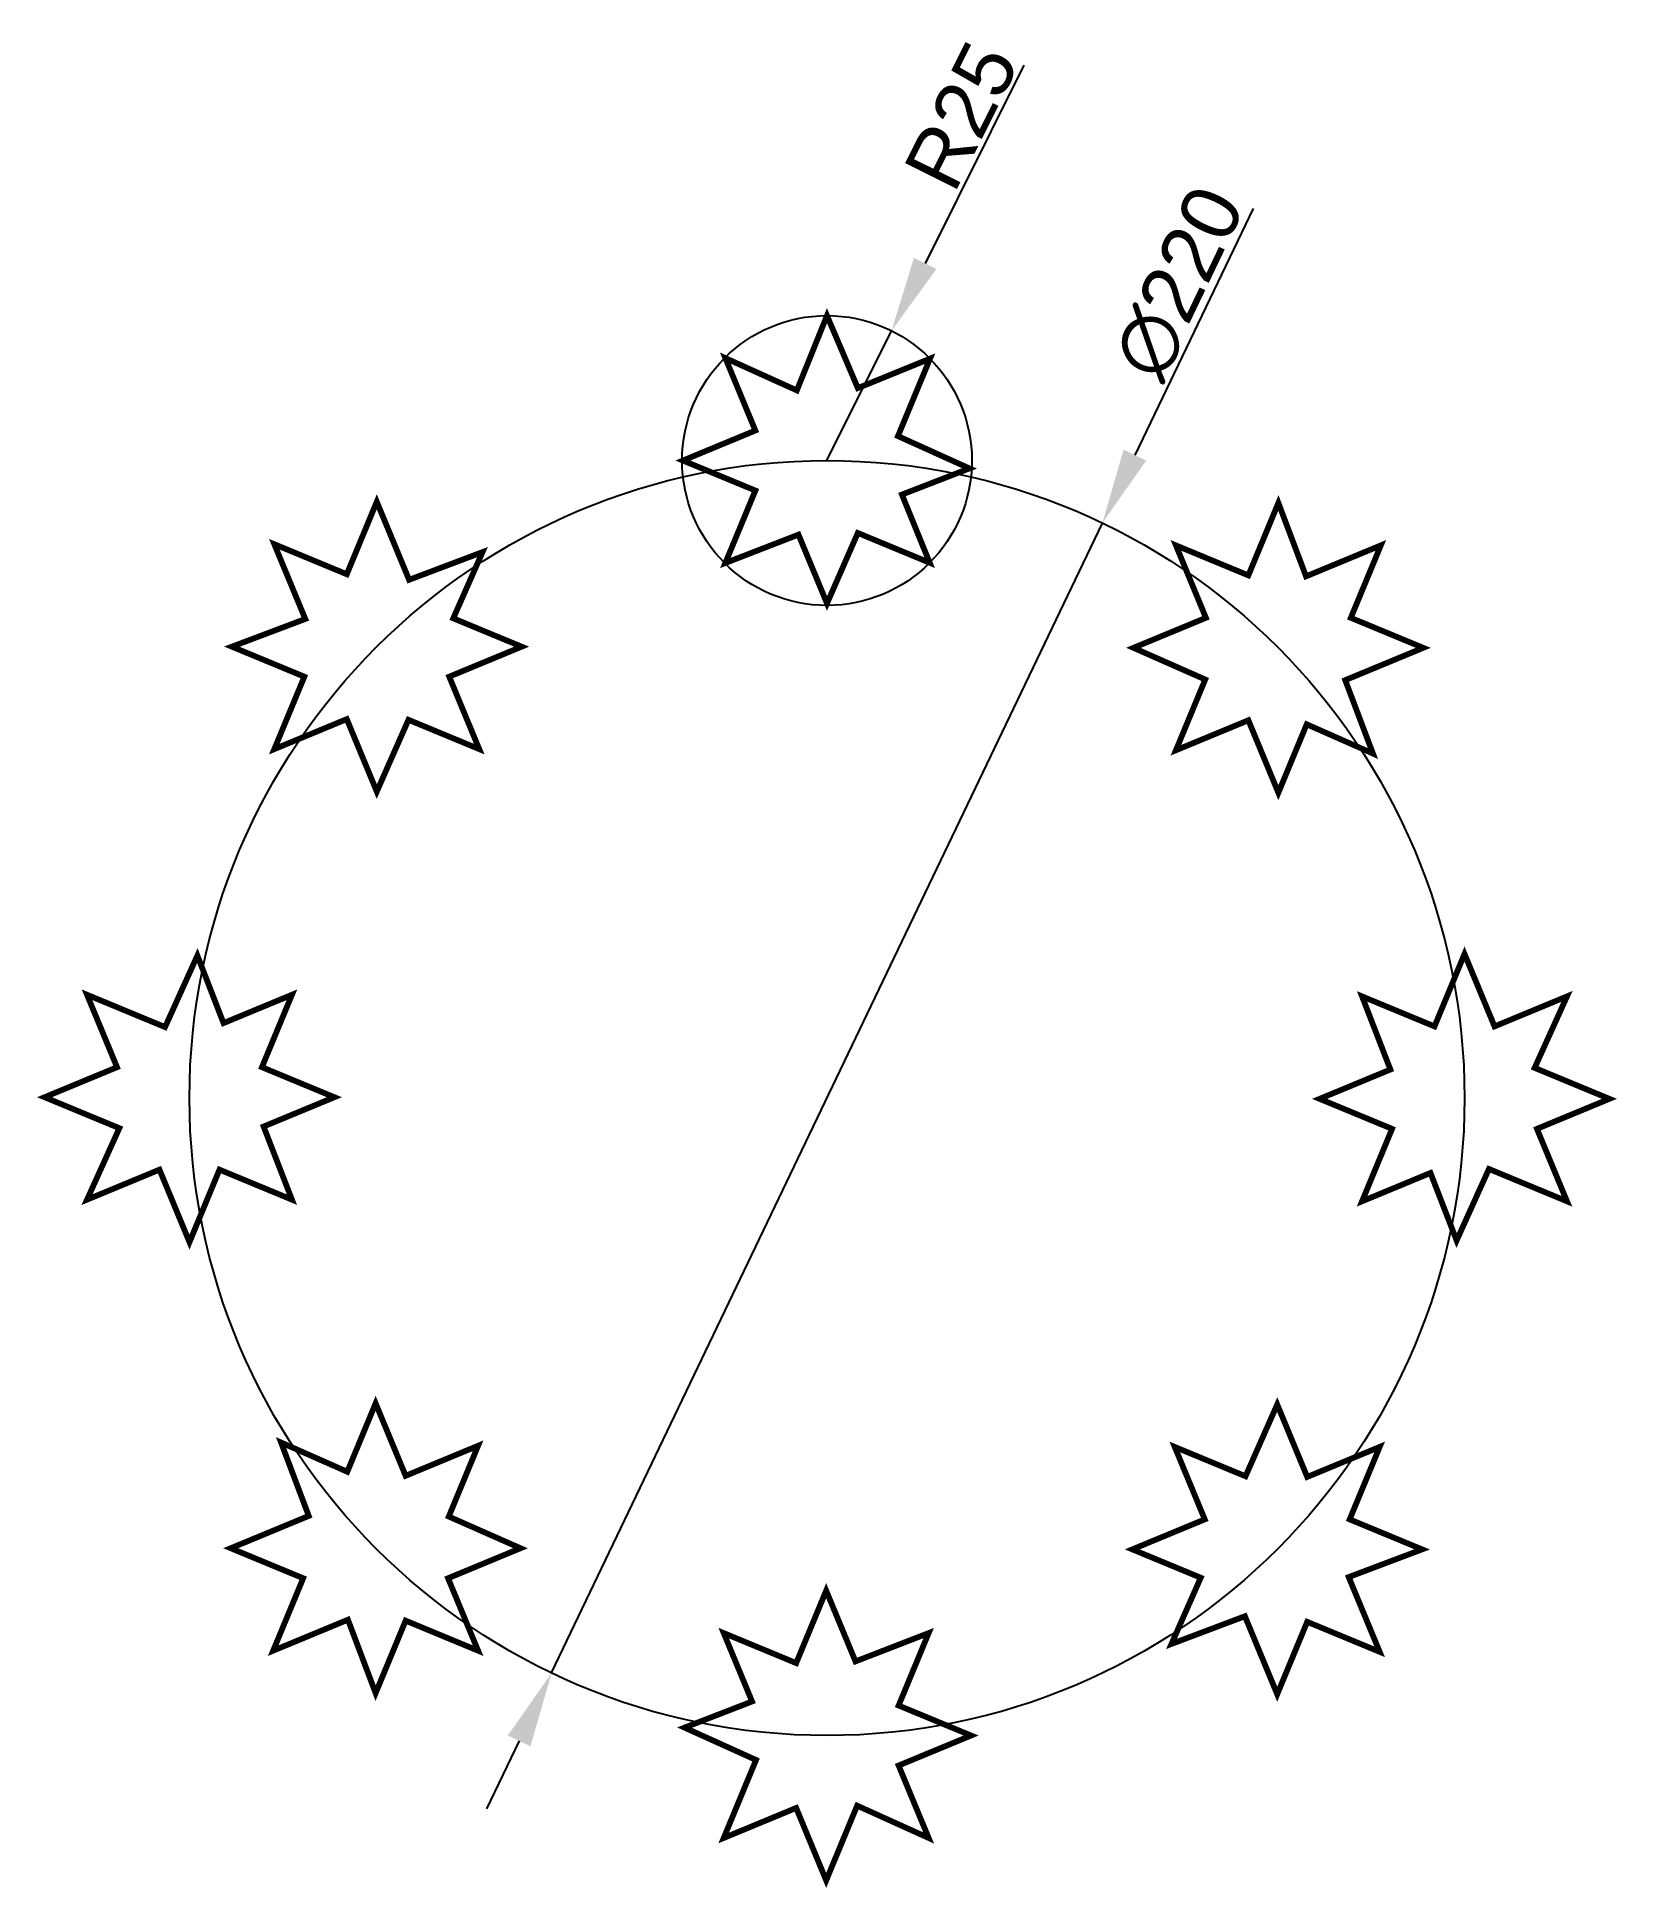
# Model space of a CAD drawing. Header units: millimetres. Extents: x 2761 to 3034, y 1328 to 1648.
import ezdxf

# ---------------------------------------------------------------- set-up
doc = ezdxf.new("R2010")
doc.units = ezdxf.units.MM
doc.layers.add('cotas', color=252, linetype='Continuous')
doc.styles.get("Standard").update_dxf_attribs({"font": 'arial.ttf'})
doc.dimstyles.new('ISO-25', dxfattribs={"dimtxt": 10, "dimasz": 13, "dimexe": 1.25, "dimexo": 0.625, "dimtad": 1, "dimtxsty": 'Standard', "dimcen": 2.5, "dimadec": 0, "dimazin": 0, "dimtfac": 1, "dimtmove": 0, "dimatfit": 3, "dimfxl": 1, "dimarcsym": 0})

# ---------------------------------------------------------------- blocks, each defined once
blk = doc.blocks.new('*U1')
blk.add_lwpolyline([(0.28, 25), (-5.06, 12.1), (-17.4, 17.68), (-12.22, 5.18), (-24.72, 0), (-12.22, -5.18), (-17.4, -17.68), (-4.78, -12.79), (0.28, -25), (5.46, -12.5), (17.96, -17.68), (13.07, -5.87), (24.72, -1.36), (12.38, 4.22), (17.96, 17.68), (5.46, 12.5), (0.28, 25)])
blk = doc.blocks.new('*U2')
at = {"color": 0, "linetype": 'ByBlock', "lineweight": -2, "transparency": 16777216}
blk.add_blockref('*U1', (2897.2, 1574.47), dxfattribs=at)
for p, rotation in [((2819.46, 1542.15), 44.99999999999996), ((2975.02, 1542.35), 315), ((2787.34, 1464.33), 89.99999999999997), ((3007.34, 1464.61), 270), ((2819.66, 1386.59), 135), ((2975.22, 1386.79), 225), ((2897.48, 1354.47), 180)]:
    blk.add_blockref('*U1', p, dxfattribs=dict(at, rotation=rotation))
blk = doc.blocks.new('*D6')
at = {"layer": 'cotas', "color": 0, "lineweight": -2, "transparency": 16777216}
for p, q in [((2970.85, 1617.97), (2950.46, 1575.41)), ((2849.83, 1365.26), (2944.85, 1563.68)), ((2844.22, 1353.53), (2838.6, 1341.81))]:
    blk.add_line(p, q, dxfattribs=at)
at = {"layer": 'cotas', "color": 0, "transparency": 16777216}
for points in [[(2948.51, 1576.34), (2952.42, 1574.47), (2944.85, 1563.68)], [(2842.26, 1354.47), (2846.17, 1352.6), (2849.83, 1365.26)]]:
    blk.add_solid(points, dxfattribs=at)
at = {"layer": 'Defpoints', "color": 0, "transparency": 16777216}
for p in [(2944.85, 1563.68), (2849.83, 1365.26)]:
    blk.add_point(p, dxfattribs=at)
at = {"layer": 'cotas', "color": 0, "transparency": 16777216, "insert": (2958.04, 1605.14), "char_height": 10, "attachment_point": 5, "rotation": 64.4121}
blk.add_mtext('∅220', dxfattribs=at)
blk = doc.blocks.new('*D7')
at = {"layer": 'cotas', "color": 0, "lineweight": -2, "transparency": 16777216}
for p, q in [((2931.31, 1642.7), (2914.28, 1608.49)), ((2897.34, 1574.47), (2908.48, 1596.85))]:
    blk.add_line(p, q, dxfattribs=at)
at = {"layer": 'cotas', "color": 0, "transparency": 16777216}
blk.add_solid([(2912.34, 1609.45), (2916.22, 1607.52), (2908.48, 1596.85)], dxfattribs=at)
at = {"layer": 'Defpoints', "color": 0, "transparency": 16777216}
for p in [(2908.48, 1596.85), (2897.34, 1574.47)]:
    blk.add_point(p, dxfattribs=at)
at = {"layer": 'cotas', "color": 0, "transparency": 16777216, "insert": (2920.56, 1633.97), "char_height": 10, "attachment_point": 5, "rotation": 63.5326}
blk.add_mtext('R25', dxfattribs=at)

msp = doc.modelspace()

# ---------------------------------------------------------------- linework, layer by layer
at = {"const_width": 1}
for points in [[(2897.341, 1599.469), (2892.139, 1586.57), (2879.804, 1592.147), (2884.982, 1579.647), (2872.482, 1574.469), (2884.982, 1569.291), (2879.804, 1556.791), (2892.424, 1561.681), (2897.341, 1549.809), (2902.66, 1561.969), (2915.06, 1556.833), (2910.27, 1568.595), (2921.918, 1573.108), (2909.583, 1578.684), (2915.118, 1592.047), (2902.66, 1586.969), (2897.341, 1599.469)], [(2819.659, 1567.35), (2814.481, 1554.85), (2801.981, 1560.028), (2807.324, 1547.129), (2794.659, 1542.35), (2807.159, 1537.173), (2801.981, 1524.673), (2814.481, 1529.85), (2819.659, 1517.35), (2825.125, 1529.731), (2837.337, 1524.673), (2832.159, 1537.173), (2844.659, 1542.35), (2832.855, 1547.24), (2837.9, 1558.667), (2825.235, 1553.888), (2819.659, 1567.35)], [(2975.222, 1567.151), (2970.045, 1554.651), (2957.545, 1559.829), (2962.722, 1547.329), (2950.222, 1542.151), (2962.603, 1536.685), (2957.545, 1524.473), (2970.045, 1529.651), (2975.222, 1517.151), (2980.112, 1528.955), (2991.539, 1523.91), (2986.76, 1536.575), (3000.222, 1542.151), (2987.722, 1547.329), (2992.9, 1559.829), (2980.001, 1554.486), (2975.222, 1567.151)], [(2788.702, 1489.046), (2783.126, 1476.711), (2769.663, 1482.288), (2774.841, 1469.788), (2762.341, 1464.61), (2775.24, 1459.267), (2769.663, 1446.932), (2782.163, 1452.11), (2787.341, 1439.61), (2792.519, 1452.11), (2805.019, 1446.932), (2800.129, 1459.552), (2812.341, 1464.61), (2799.841, 1469.788), (2805.019, 1482.288), (2793.215, 1477.399), (2788.702, 1489.046)], [(3007.341, 1489.328), (3002.163, 1476.828), (2989.663, 1482.006), (2994.552, 1469.386), (2982.341, 1464.328), (2994.841, 1459.15), (2989.663, 1446.65), (3001.467, 1451.54), (3005.98, 1439.892), (3011.556, 1452.227), (3025.019, 1446.65), (3019.841, 1459.15), (3032.341, 1464.328), (3019.442, 1469.671), (3025.019, 1482.006), (3012.519, 1476.828), (3007.341, 1489.328)], [(2819.46, 1411.787), (2814.57, 1399.983), (2803.143, 1405.029), (2807.922, 1392.363), (2794.46, 1386.787), (2806.96, 1381.609), (2801.782, 1369.109), (2814.681, 1374.452), (2819.46, 1361.787), (2824.637, 1374.287), (2837.137, 1369.109), (2831.96, 1381.609), (2844.46, 1386.787), (2832.079, 1392.253), (2837.137, 1404.465), (2824.637, 1399.287), (2819.46, 1411.787)], [(2975.023, 1411.588), (2969.557, 1399.207), (2957.345, 1404.265), (2962.523, 1391.765), (2950.023, 1386.588), (2961.827, 1381.699), (2956.781, 1370.271), (2969.447, 1375.05), (2975.023, 1361.588), (2980.201, 1374.088), (2992.701, 1368.91), (2987.358, 1381.809), (3000.023, 1386.588), (2987.523, 1391.765), (2992.701, 1404.265), (2980.201, 1399.088), (2975.023, 1411.588)], [(2897.2, 1379.469), (2892.022, 1366.969), (2879.522, 1372.147), (2884.412, 1360.343), (2872.764, 1355.83), (2885.099, 1350.254), (2879.522, 1336.792), (2892.022, 1341.969), (2897.2, 1329.469), (2902.543, 1342.368), (2914.878, 1336.792), (2909.7, 1349.292), (2922.2, 1354.469), (2909.7, 1359.647), (2914.878, 1372.147), (2902.258, 1367.258), (2897.2, 1379.469)]]:
    msp.add_lwpolyline(points, dxfattribs=at)
at = {"layer": 'cotas'}
for centre, radius in [((2897.341, 1574.469), 25), ((2897.341, 1464.469), 110)]:
    msp.add_circle(centre, radius, dxfattribs=at)

# ---------------------------------------------------------------- block references
msp.add_blockref('*U2', (0, 0))

# ---------------------------------------------------------------- dimensions: what is measured, and where the dimension line sits
dim = msp.add_radius_dim(center=(2897.341, 1574.469), mpoint=(2908.483, 1596.849), dimstyle='ISO-25', dxfattribs=at)
dim.commit()
dim.dimension.update_dxf_attribs({"geometry": '*D7', "text_midpoint": (2920.561, 1633.966)})
dim = msp.add_diameter_dim_2p(p1=(2849.832, 1365.257), p2=(2944.849, 1563.681), dimstyle='ISO-25', dxfattribs=at)
dim.commit()
dim.dimension.update_dxf_attribs({"geometry": '*D6', "text_midpoint": (2958.041, 1605.145)})

doc.saveas('drawing.dxf')
